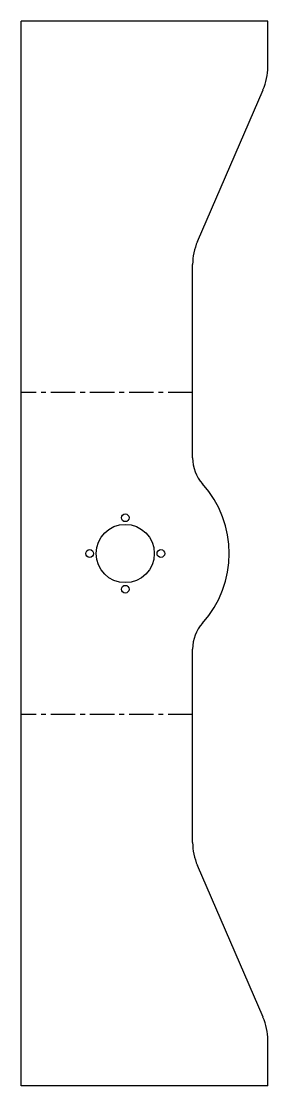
# Model space of a CAD drawing. Header units: millimetres. Extents: x 0 to 128, y -325 to 226.
import ezdxf

# ---------------------------------------------------------------- set-up
doc = ezdxf.new("R2010")
doc.units = ezdxf.units.MM
doc.linetypes.add('CENTERX2', pattern=[20.32, 12.7, -2.54, 2.54, -2.54])

msp = doc.modelspace()

# ---------------------------------------------------------------- linework, layer by layer
at = {"color": 7, "linetype": 'Continuous', "lineweight": 25}
for p, q in [((128, 225.93), (0, 225.93)), ((0, -325.49), (0, 225.93)), ((128, 202.37), (128, 225.93)), ((91.47, 111.86), (125.53, 190.44)), ((89, -0.27), (89, 99.93)), ((89, -199.48), (89, -99.28)), ((125.53, -289.99), (91.47, -211.41)), ((128, -325.49), (128, -301.92)), ((128, -325.49), (0, -325.49))]:
    msp.add_line(p, q, dxfattribs=at)
at = {"color": 7, "linetype": 'CENTERX2'}
for p, q in [((89, 33.61), (0, 33.61)), ((89, -133.16), (0, -133.16))]:
    msp.add_line(p, q, dxfattribs=at)
at = {"color": 7, "linetype": 'Continuous', "lineweight": 25}
for centre, radius in [((54, -31.28), 2), ((54, -49.78), 15.1), ((35.5, -49.78), 2), ((72.5, -49.78), 2), ((54, -68.28), 2)]:
    msp.add_circle(centre, radius, dxfattribs=at)
for centre, radius, start, end in [((98, 202.37), 30, 336.5713, 0), ((119, 99.93), 30, 156.5713, 180), ((109, -0.27), 20, 180, 221.9916), ((54, -49.78), 54, 318.0084, 41.9916), ((109, -99.28), 20, 138.0084, 180), ((119, -199.48), 30, 180, 203.4287), ((98, -301.92), 30, 360, 23.4287)]:
    msp.add_arc(centre, radius, start, end, dxfattribs=at)

doc.saveas('drawing.dxf')
